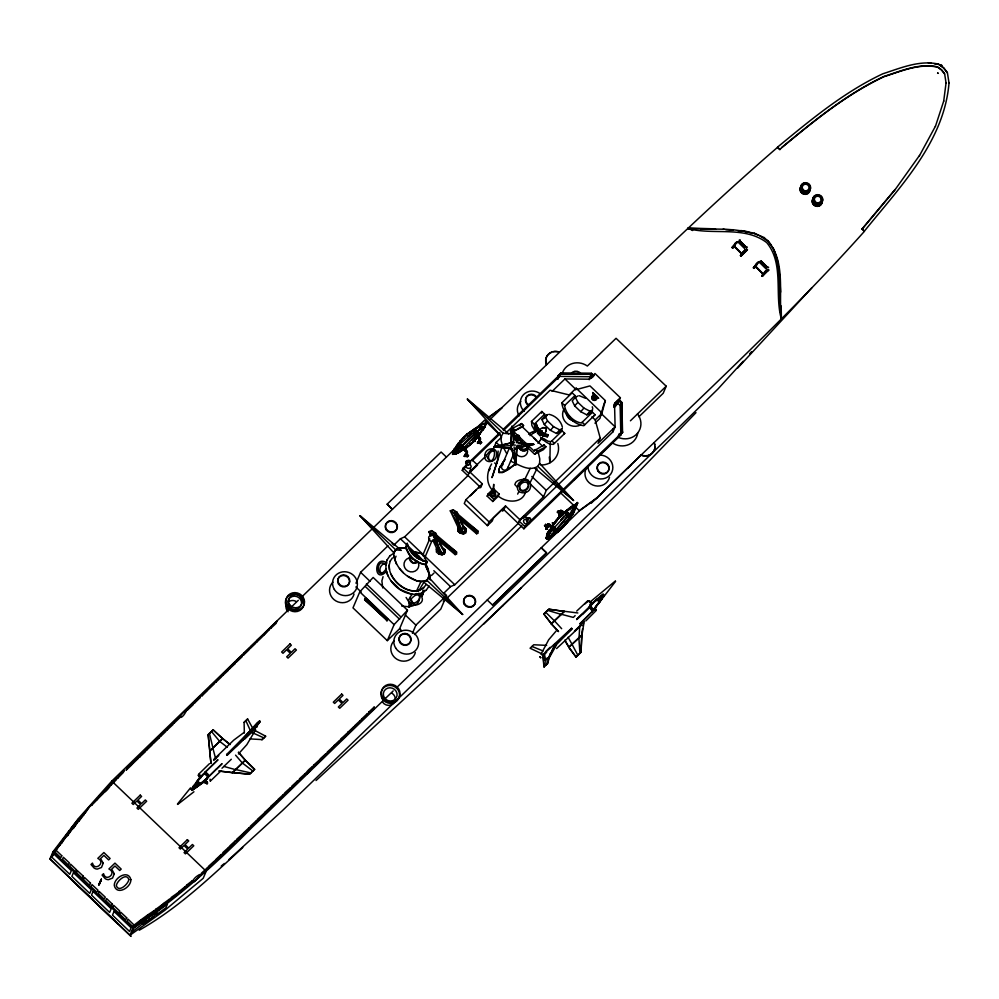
<?xml version="1.0" encoding="UTF-8"?>
<svg xmlns="http://www.w3.org/2000/svg" width="999" height="999" viewBox="0 0 999 999"><rect width="100%" height="100%" fill="white"/><g stroke="black" fill="none" stroke-linecap="round" stroke-linejoin="round"><path stroke-width="1.5" d="M197.377 780.793L197.49 782.529L191.259 789.435L192.233 790.359C196.466 786.538 208.803 780.631 208.529 774.887A2.997 0.924 46 0 0 206.281 772.739C200.037 774.537 195.454 784.065 191.259 789.435M197.877 780.419L198.339 781.967L201.136 783.528L208.616 776.435L207.892 775.274A2.76 0.849 46 0 0 205.869 773.338L204.87 772.851L199.688 778.233M551.323 528.246L556.206 532.192L551.323 528.246L550.961 529.195L550.986 527.26L551.773 527.622L550.973 527.397L552.909 524.375L559.053 517.032L559.502 517.519L565.909 512.1L570.641 515.821L566.321 522.627L570.641 515.821M230.282 744.517L222.565 738.511L229.183 743.98M550.212 442.794L549.9 462.824L549.313 456.993M401.685 606.056L409.078 606.818L409.14 603.771M560.476 512.587L560.439 513.786M590.147 601.735L588.086 600.923L588.086 601.648M493.643 484.465L493.069 493.756L493.806 484.478M417.082 558.129L417.195 554.545L413.474 554.47M542.157 433.554L542.245 430.744L539.323 430.681M184.39 888.735L185.115 886.687L179.133 891.52M198.976 876.398C190.26 888.236 190.871 878.695 199.812 874.525L198.913 876.348M497.04 455.756L497.09 454.433M581.855 634.802L581.043 652.185L576.036 657.042L580.943 652.185L581.855 634.802L568.955 647.265L565.159 641.158M515.084 438.161L511.888 426.336L510.776 446.391L514.198 442.232L511.126 446.328M512.162 443.007A3.184 2.997 23 0 0 510.776 446.391L511.888 426.336L513.611 442.52M466.034 450.724L461.588 444.78M475.412 441.371L474.862 440.734M512.612 433.067L508.728 433.803L503.109 433.216L501.336 436.301L501.111 440.534L502.447 445.616M510.576 461.151C518.943 464.61 528.733 471.978 537.799 466.346L539.572 463.261L539.797 459.028L537.999 451.286M516.858 446.491L515.846 464.86L517.07 445.442L533.766 444.293L516.77 448.076L533.766 444.293L516.296 442.594M546.653 528.396L546.128 528.971L547.002 529.033M498.114 451.048L497.514 460.889L492.007 477.647L501.973 447.077M518.793 436.201L519.68 438.861L519.093 439.972L517.544 440.946L515.434 440.372L514.572 437.462L515.684 435.989L518.356 435.939M514.735 439.548L514.572 437.462M514.547 437.712L515.684 435.989M518.543 440.584L516.933 440.921M519.667 439.098L519.505 437.025M568.955 647.265L576.036 657.042L568.668 647.265L579.033 638.011L579.757 625.986L583.741 621.278M178.134 893.818L179.033 891.445M185.539 887.649L186.476 885.401M572.115 515.059L574.487 510.739L572.177 514.66M467.157 453.146L466.096 449.637L461.575 444.792L459.827 448.326M480.282 440.047L479.233 436.526L474.712 431.68M146.491 917.194L147.328 915.209L141.084 919.754L140.26 921.815L146.441 917.045M162.587 905.606L168.806 901.023L169.655 899L163.274 903.645M84.028 814.585L84.84 812.724L79.945 818.631L79.121 820.991M425.324 564.023A41.159 38.849 23 0 1 426.136 565.347L425.287 558.266M466.82 447.639L463.773 449.662L461.813 449.725L457.842 445.529L458.104 443.531L458.728 444.193M547.527 532.942L546.803 534.715L548.101 533.516L546.815 534.577L546.241 538.024L549.925 537.087L551.785 536.101L551.535 535.402L551.773 536.238L554.92 533.853M551.773 536.238L550.936 535.839L549.925 537.087L548.376 535.052L546.803 534.715M547.502 533.066L549.537 529.77L549.85 530.844L551.136 527.035M550.124 536.525L548.376 535.052M550.961 529.195L555.469 532.617L557.479 532.33L567.082 522.777L572.464 514.46M553.071 524.15L556.181 520.479M553.371 524.925L556.293 521.316L551.773 527.622M560.402 529.645L557.492 532.192L555.469 532.617L556.206 532.192C549.1 538.449 571.478 518.019 570.891 515.009M562.924 513.811L559.04 517.17L556.505 521.066L559.053 517.032M559.502 517.519L563.161 514.373M560.239 529.87L559.428 529.632L560.227 529.994L559.915 529.158L566.82 522.852L569.63 518.506L566.808 522.989L563.024 526.161M560.514 529.795L563.923 526.423M567.395 510.901L571.878 507.217L574.612 509.153L571.89 507.092L565.909 512.1M570.978 515.222L566.483 511.663L570.978 515.222L573.763 510.551L574.325 510.976L573.975 510.202M571.603 514.085L574.612 509.153M161.226 906.842L154.695 911.637L155.644 909.252M155.757 909.352L161.988 904.794L161.239 906.68M170.305 899.649L171.216 897.477L177.635 892.981L176.786 894.992L170.567 899.587M544.954 417.295L544.642 414.16L541.808 411.451L531.48 421.441L531.893 425.549L535.277 431.493M544.642 414.16L534.315 424.138L534.627 427.272L537.2 431.805M541.62 413.199L541.808 411.451M561.825 402.822C562.912 413.324 573.276 424.375 583.791 425.724L595.092 414.747L592.482 412.25L581.418 423.002C573.389 421.965 565.484 413.536 564.647 405.519L574.987 395.542L572.152 392.832L561.825 402.822L564.647 405.519M574.837 396.865L574.987 395.542M394.168 552.247L393.718 555.769L396.478 564.135M426.373 581.443C430.169 576.698 429.433 570.317 426.361 565.359M576.061 507.854L577.21 502.497L576.323 505.931M621.44 402.634L622.277 432.904L621.878 412.175M622.277 432.904L622.602 431.905M56.631 848.713L55.807 850.698L61.426 842.706L56.643 848.775M62.275 841.22L67.233 835.201L61.613 843.206L62.438 841.208M68.357 833.728L67.507 835.776L73.127 827.771L68.194 833.84M73.102 828.646L78.896 820.366L73.277 828.358M84.84 813.423L85.939 811.126M85.764 811.225L90.709 805.182L85.09 813.186M575.899 508.154L576.498 504.108L572.939 505.419L570.217 507.579L570.279 508.528M153.721 912.287L154.47 910.426L148.039 914.709L147.128 916.982M943.693 101.236L946.09 82.63M949.05 82.605C944.317 141.908 899.774 187.125 864.397 231.144L864.347 231.406C780.381 325.437 686.425 409.777 596.803 498.239L579.445 510.839L564.447 525.349M567.02 511.201L566.845 510.127L556.056 520.442M570.217 507.579L562.912 513.948M147.115 917.02L153.659 912.312M410.639 598.326C410.164 610.626 427.522 595.342 415.334 594.18M479.607 439.872L479.957 438.823L478.071 438.136L479.607 439.872L479.832 438.598L476.885 434.453M519.205 485.601L520.029 489.547M594.305 396.378L594.792 396.765M473.588 435.027L474.45 431.943L479.72 438.861L478.783 441.783L480.307 440.696L480.432 439.011L474.712 431.693L480.119 438.461L477.534 443.032M581.83 633.316L582.554 628.796M583.029 625.786L583.503 622.777M560.027 513.823L561.026 511.051L562.312 512.862M584.19 621.44L581.967 634.964L579.033 638.011M541.558 432.105L541.308 431.318M546.64 537.949L546.977 534.353M560.002 514.36L561.238 510.739L567.919 514.797L560.864 510.314L559.253 512.799M589.447 607.367L589.535 606.68L576.723 619.505L589.447 607.367L582.554 614.373M592.644 611.65L592.732 610.963L579.932 623.788L592.732 610.963M101.311 879.195L99.063 884.527M547.302 526.598L548.463 523.963L550.224 524.6M559.964 513.074L561.138 510.439L562.887 511.076M232.255 772.826L245.205 760.114L254.583 769.292L249.55 774.237L218.968 771.116M245.205 760.114L254.558 769.392M499.088 468.956L499.038 472.539L502.36 472.627L508.354 469.58L516.196 463.524L505.244 471.091L502.522 472.24L499.2 472.152M546.066 430.981L545.991 427.722L542.669 427.634L532.929 433.304M547.34 527.884L546.178 529.245L546.815 525.174L547.814 524.238L555.257 528.321L548.463 524.55M559.465 514.935L560.864 511.151L562.562 511.65M547.027 529.195L548.364 524.575L549.675 526.373L548.364 524.575M488.274 417.52L501.91 407.617C593.543 320.642 681.805 229.92 777.534 147.352L777.597 147.09C810.601 119.892 843.868 92.158 882.829 73.789C900.698 68.044 919.604 59.79 938.698 64.148L943.655 67.745L947.389 72.565L949 82.867M777.534 147.352L779.857 149.6L777.597 147.09M864.347 231.406L862.1 228.921L895.054 189.548M546.615 529.383L547.327 525.599L548.189 524.662L549.9 525.174M546.528 527.372C541.446 523.938 548.326 526.76 546.178 529.245M548.026 526.66L545.654 524.338L547.889 526.348M560.451 512.699L558.316 510.814L560.352 512.612M560.489 511.75L562.125 512.824M555.194 528.459L547.939 523.951L546.116 528.459L548.201 523.838L555.257 528.321M559.502 516.321L559.04 514.797L560.589 511.013L564.91 513.161M97.028 799.762L97.852 797.851L92.482 803.296L91.496 805.594M98.114 798.576L103.659 793.081L104.346 791.096L98.826 796.653M105.32 789.909C101.211 796.49 110.802 786.937 110.714 784.477L105.32 789.959M422.402 593.244L422.964 592.919L421.978 596.203L420.754 596.228M421.054 594.805L421.99 594.792L422.702 592.969L421.978 596.203L424.188 590.459M491.083 493.868C489.735 499.712 499.3 495.766 494.18 492.582M723.975 229.233L687.836 228.521C713.074 235.452 744.255 225.449 766.733 242.607C784.34 263.961 774.275 294.73 781.393 319.068L781.193 305.931M436.276 549.825L436.688 547.877L436.338 552.01L438.761 554.083L442.12 554.832L444.443 553.821L444.867 551.873L444.792 549.7L442.37 547.614M438.761 554.083L439.185 552.135L436.763 550.062L438.261 547.939M442.482 548.563L444.792 549.7L442.12 554.832L439.81 553.696M444.792 549.7L444.443 553.821M457.704 528.946L458.116 527.01L457.767 531.131L460.189 533.204L463.548 533.966L465.871 532.942L466.296 531.006L466.221 528.821L463.798 526.748M460.189 533.204L460.614 531.268L458.191 529.195L459.69 527.06M462.749 527.122L466.221 528.821L463.548 533.966L457.767 531.131M546.565 527.385L547.927 524.537L552.247 526.685M492.644 493.219L493.568 493.306M484.74 427.335C487 416.858 485.264 429.245 482.717 430.02M98.014 798.813L98.951 796.528M110.839 785.264L111.801 782.979L117.32 777.597L116.471 779.62L111.089 785.089M118.681 775.998L124.201 770.441L123.352 772.464L117.969 777.934M118.819 775.948L117.807 778.209M159.016 738.036L159.778 736.188L154.046 741.445L153.047 743.581M167.27 729.882L172.977 724.537L173.664 722.539L167.932 727.921L167.033 730.007M186.039 711.45L186.913 709.527C175.062 718.893 181.905 720.429 185.989 711.35M199.95 697.627L200.811 695.866L195.117 701.273M235.165 663.586L229.433 668.955L230.245 666.857L235.826 661.613L235.015 663.536M236.288 662.225L241.983 656.892L242.682 654.882L237.125 660.164L236.014 662.437M271.154 626.685L276.86 621.291L276.186 623.289L270.467 628.633L271.116 626.598M566.433 517.807L567.719 515.122L560.489 510.714L559.49 511.65L558.791 515.447M453.621 450.661L452.934 454.37M82.393 878.383L76.573 872.751L77.51 870.778L83.466 876.335M91.084 886.613L92.033 884.639L98.014 890.246L96.915 892.244L91.009 886.7M228.034 849.275L228.709 847.302L222.952 852.497L222.265 854.595L227.797 849.125M241.621 835.963L242.457 834.103L236.688 839.285L236.014 841.383L241.708 836.126M255.482 822.627L249.787 828.084L250.474 826.136L256.231 820.791L255.557 822.789M262.475 816.083L256.706 821.403L257.342 819.392L263.149 814.11L262.375 816.146M264.66 812.512L263.798 814.547L269.518 809.103M270.267 808.241L276.311 802.734L276.998 800.736L271.303 805.918M289.81 789.685L290.472 787.712L284.74 792.894L284.028 795.004L289.673 789.56M296.953 782.779L291.184 788.099L291.87 786.151L297.627 780.806L296.765 782.567M298.988 780.656L304.732 775.374L305.432 773.363L299.638 778.646L298.701 780.669M311.601 768.668L312.275 766.72C303.109 773.488 304.295 778.82 311.401 768.506M332.292 748.825L326.523 754.145L327.322 752.047L332.954 746.852L332.143 748.863M354.732 725.674L353.883 727.709L359.652 722.414L360.327 720.416L354.645 725.786M373.688 708.84L367.907 714.16L368.768 712.125M423.676 590.421L421.703 596.203L422.54 594.018L421.84 594.705M220.454 856.255L221.303 854.37L215.659 859.652L214.847 861.65L220.617 856.255M385.751 565.097L387.075 559.877M390.209 561.076L389.16 565.209L389.473 569.705M528.421 481.93L528.471 480.294L525.099 478.871M422.565 594.018L421.978 596.203L423.514 590.796L421.703 596.203L422.739 592.007M550.174 653.646L547.714 663.498L543.943 666.783L547.464 663.386L549.213 656.343M552.435 522.976L552.884 523.488L552.26 522.927M561.413 513.311L561.925 513.836L561.301 513.274M484.902 427.01L486.963 421.99L485.002 424.55M422.864 592.682L421.703 596.203L423.663 591.096L421.703 596.203L422.277 594.068M575.899 506.356L577.534 502.747M603.471 405.606L599.949 418.381L594.967 423.189M576.91 389.423L589.984 385.914L605.382 400.624L601.46 414.81L602.16 413.161L576.161 388.161L569.143 394.942L550.099 390.234L506.043 432.817M599.7 602.26L603.171 597.052L603.833 595.204L603.071 594.193L591.883 603.621L590.596 601.997M383.067 576.685L381.88 580.856L382.729 587.949M491.633 463.961C486.85 471.765 485.701 481.893 491.658 489.423M517.544 440.946L516.033 440.397L515.109 437.087M515.946 439.597L518.281 437.887L515.534 437.749M517.095 440.684L519.567 438.311M525.674 491.483C522.814 504.258 505.257 502.972 497.564 495.442M422.639 593.319L421.703 596.203L423.963 590.359M422.552 593.568L421.703 596.203L422.702 592.969M421.703 596.203L422.839 592.607M422.827 593.518L421.978 596.203L423.813 590.721M600.024 601.136L600.012 598.438L603.071 594.193M935.389 126.473L943.743 100.974M423.251 592.195L423.514 590.796L423.126 592.544M573.001 511.663L575.362 506.668M575.998 505.681L577.21 502.497M547.952 527.072L548.001 526.386M553.708 532.042L554.932 528.583M421.99 594.792L422.977 592.907M423.101 591.433L423.539 590.784M562.187 512.824L561.026 511.051M466.595 451.973L461.288 445.079L467.02 452.26L466.845 453.933L464.46 456.431L466.483 453.134M464.46 456.256L465.297 456.456L467.307 453.484L467.42 451.86L464.06 447.327M465.546 454.433L466.62 454.458M479.383 442.033L477.597 443.331L479.62 440.035M478.421 443.344L479.07 442.295M479.545 441.795L480.544 438.748L477.185 434.215M465.172 453.971L465.109 454.557M421.341 594.817L422.502 592.007M394.842 559.065L396.041 556.218M546.965 534.415L547.689 532.654M289.785 608.528L111.788 781.093L78.734 818.156L52.959 851.822L49.95 858.903L93.207 900.111M60.077 845.266L61.663 841.533L69.343 830.768M68.257 864.884L62.525 859.29L63.374 857.279L69.356 862.849L68.219 865.184M75.649 872.002L76.573 869.804M126.836 768.343L126.099 770.266L131.643 764.947L132.492 762.936L126.748 768.268M83.342 876.335L82.405 878.733M132.592 763.785L133.529 761.588M139.635 757.142L140.572 754.944M147.303 748.338L146.453 750.336L151.985 745.017L152.847 743.006L147.215 748.413M90.547 883.091L89.585 885.276M99.038 885.014L101.286 879.257L98.726 884.702M173.664 723.326L174.688 721.191M188.037 708.241L187.325 710.177L193.019 704.844L193.719 702.834L188.187 708.129M194.305 703.446L195.055 701.198M112.425 904.132L111.488 906.168L105.757 900.574L106.606 898.563L112.412 904.182M202.148 695.691L207.692 690.371L208.554 688.361L202.959 693.756L202.073 695.891M112.575 907.454L113.724 905.356L119.693 910.938L118.769 913.248M209.728 686.975L208.928 688.998L214.46 683.678L215.322 681.655L209.715 686.887M216.621 680.319L222.178 675.037L221.316 677.06L215.772 682.379L216.508 680.257M223.339 673.713L222.502 675.761L228.222 670.416L228.896 668.431L223.152 673.751M126.648 917.844L125.687 919.892L119.868 914.26L120.817 912.287L126.761 917.844M132.992 927.06L133.804 924.724M383.566 700.224L251.561 827.846C215.172 864.909 175.999 899.162 132.942 928.208L129.932 935.289L131.069 936.375L96.166 902.921M198.426 775.374L198.626 774.412L200.712 775.748M257.355 640.184L256.568 642.295L262.113 636.962L262.962 634.952L257.255 640.197M198.701 776.073L200.437 778.134C198.289 779.545 202.61 774.487 200.487 776.735M198.202 785.576L207.904 777.559L207.118 776.273A3.297 1.011 46 0 0 204.87 774.125L203.759 773.588L199.9 778.596L200.474 778.059M144.131 920.291L142.545 924.025L153.746 916.595L155.32 912.874L144.131 920.291L155.32 912.874M205.981 780.706C205.207 778.583 203.109 784.053 204.783 782.167L206.194 783.453M204.233 782.642L207.58 778.383M207.455 782.879L207.255 783.84L206.144 783.316M210.165 780.743L210.09 779.183M163.386 903.496L162.238 905.643M226.636 754.757L259.603 721.003L260.152 721.528L255.082 728.533L227.185 755.294L226.636 754.757L247.327 734.827M227.185 755.294L226.785 754.407M256.181 726.323L256.993 727.11L256.231 726.46M207.58 868.78L208.416 866.433L214.136 861.263L213.287 863.286L207.68 868.543M229.096 847.951L234.69 842.669L235.539 840.659L229.882 845.841L228.808 847.964M243.631 832.779L242.695 835.064M387.15 504.183L392.407 509.315L387.15 504.183L441.108 452.01L446.403 457.055M355.969 583.216L360.602 572.302L388.012 545.791M359.777 591.87L352.984 607.879L387.3 640.646L399.612 628.733L407.467 610.227L373.164 577.459L359.777 591.87L394.093 624.637L387.3 640.646M269.38 809.277L270.242 807.254L264.46 812.587M282.829 796.228L283.604 794.355L277.947 799.537L277.16 801.648L282.829 796.39M364.61 599.712L365.534 598.064L387.737 619.268L387.2 620.541L364.61 599.712L365.534 598.064M365.085 599.924L365.859 598.613L387.275 619.055L386.875 619.992L365.085 599.924L365.859 598.613M367.807 600.824L368.581 601.485M369.755 602.684L370.779 603.583M371.79 605.207L372.49 605.531M372.989 605.781L373.763 606.443M375.911 609.128L376.698 609.889M376.049 609.265L376.548 609.74M378.022 611.138L378.708 611.45M410.002 554.907A24.8 23.402 23 0 1 405.856 546.528L407.205 543.344A22.128 20.879 23 0 0 427.397 561.525L426.049 564.71A24.8 23.402 23 0 1 415.084 559.939M313.561 765.371L312.737 767.457L318.319 762.175L319.18 760.164L313.449 765.346M379.22 611.725L379.982 612.375M383.366 615.684L384.128 616.346M384.278 616.558L385.289 617.444M422.527 560.214A41.159 38.849 23 0 0 419.305 556.705L412.612 551.56L420.479 553.109A10.802 10.19 23 0 1 424.413 556.705L425.237 558.379M386.488 620.367L387.275 619.055M415.259 553.196L423.339 561.063L415.259 553.196L419.355 556.58M386.813 620.916L387.737 619.268M341.333 738.511L346.965 733.316L346.116 735.339L340.522 740.609L341.258 738.498M422.602 555.631L429.732 538.836M347.078 734.215L348.002 731.98M424.475 558.429L431.605 541.633M470.716 469.031L467.882 475.711L462.25 470.342L463.211 468.069L467.557 463.873M394.093 624.637L407.467 610.227M426.136 565.347L426.186 565.234A13.424 12.662 23 0 0 425.899 559.964M360.589 721.34L361.601 719.068M484.777 457.167L469.68 471.765L482.317 483.841L465.859 499.75L464.273 503.508L487.45 525.636L492.157 521.091L493.506 517.919L503.858 507.904L502.509 511.076L503.908 509.727L505.506 505.969L519.842 519.667L518.244 523.414L454.795 584.752L450.549 586.65L444.031 592.956L446.603 595.429L415.909 625.112L412.425 633.304M493.406 448.826L496.128 442.407L501.635 437.075M479.782 487.887L480.681 485.764L478.608 487.774M480.731 487.587L482.317 483.841M487.175 496.128L488.136 493.868L493.506 488.673L499.138 494.055L498.176 496.316L492.807 501.51L487.175 496.128L492.544 490.946L493.506 488.673M444.867 599.525L440.809 609.078L414.498 634.515M501.885 465.646L508.791 449.363M513.024 442.445L493.968 446.89L513.024 442.445A3.184 2.997 23 0 0 510.889 446.116M514.073 446.928L515.846 464.86L511.538 448.201L494.08 446.615L512.4 445.542M519.492 437.262L517.095 436.675L518.194 436.838L518.943 438.673M492.807 501.51L493.768 499.25L499.138 494.055M507.417 468.768L513.174 455.194M559.24 352.322L559.34 352.085A10.24 9.665 23 0 0 546.503 364.498L546.403 364.735A10.24 9.665 23 0 1 551.598 352.285M487.45 525.636L489.048 521.89L505.506 505.969M535.564 426.011L536.351 424.125A13.049 12.325 23 0 0 548.276 434.852L547.477 436.738A14.623 13.811 23 0 1 535.564 426.011A13.049 12.325 23 0 0 547.477 436.738M560.364 373.813C553.471 381.044 565.621 367.807 558.478 375.524M560.739 373.264L591.346 373.576L593.906 375.636L591.545 373.376L560.689 373.401M503.434 430.519L559.415 376.398L560.739 373.064M534.577 438.798L533.916 438.199M546.428 429.021L545.991 427.722M575.461 389.81L576.161 388.161M487.262 600.012L492.557 605.069L546.553 552.822L541.258 547.764L546.515 552.897L492.594 604.982M523.613 518.219L524.575 515.959L527.959 519.18M503.908 509.727L523.876 528.796L524.837 526.535L619.592 434.915M559.415 376.398L590.009 376.71L591.333 373.376M589.16 379.695L592.894 375.299M529.245 523.601L530.207 521.341M592.307 377.135L593.281 374.85L589.41 378.596L593.556 375.112L592.582 377.397M519.842 519.667L543.568 496.728L546.291 490.309L600.249 438.136L595.192 419.905L591.932 416.783M593.468 397.327L594.455 395.829L595.779 396.94L594.867 398.251L593.468 397.327L594.455 395.829M594.867 398.251L595.854 396.753M603.871 404.183L605.382 400.624M613.948 405.594L614.922 403.309L613.773 407.03M600.249 438.136L598.039 443.344L615.109 426.848L614.522 403.471L620.391 397.789L594.979 373.514L589.11 379.195L564.947 378.946L552.147 391.321M618.481 400.037C618.793 401.723 613.523 406.818 615.297 403.109C622.34 394.905 616.783 406.206 614.31 407.192M615.022 404.657L618.743 400.287M617.345 404.258L619.28 399.687L615.234 403.596M523.876 528.796L620.854 435.04L620.117 405.457L621.453 402.322L622.065 432.405L619.692 434.702L622.34 432.754M622.539 432.043L621.865 402.335L619.268 400.037L618.905 400.599L621.59 402.984L619.105 400.412M620.391 397.789L619.118 400.099L621.678 402.585L618.968 399.388M524.737 517.145L612.999 431.805L615.109 426.848L600.611 413.012M619.954 434.228L618.631 437.187L618.056 436.638L619.38 433.504L620.279 434.54L622.552 432.255L619.967 434.053M620.854 435.04L622.19 431.905M596.603 498.051L579.245 510.651L560.451 492.694M562.2 373.476A16.558 15.622 23 0 1 587.35 366.046L616.058 338.299L666.208 386.201L663.211 393.269L638.923 416.758M654.72 444.792A10.152 9.578 23 0 0 654.133 442.957L654.233 442.707A10.152 9.578 23 0 1 643.094 455.544L641.096 455.182L642.994 455.794A10.152 9.578 23 0 0 654.944 446.678M99.388 884.152L101.011 880.419M594.88 396.428L594.517 396.066M565.184 512.662L567.857 514.935M594.979 397.14L594.805 396.391M500.274 466.346L498.926 469.343L499.038 472.539M544.88 433.603L546.091 430.919M480.844 429.72L482.042 427.11L479.333 428.134M540.297 431.743L541.57 431.78M540.983 654.283L548.651 639.822L556.331 630.781M413.399 605.656L409.078 606.818L411.051 602.634M416.308 591.495L420.916 581.73L424.45 581.331L427.147 579.682L428.721 577.135M592.444 610.951L592.32 610.139A2.76 0.849 46 0 0 590.746 608.041L589.547 607.055L595.854 600.411L598.975 600.811L599.063 603.059M456.693 445.854L453.396 450.836L452.472 454.408L456.143 453.733L453.983 450.636L453.321 450.911L456.468 446.029M517.644 494.093L518.931 491.446M517.307 487.162L514.81 484.565C515.459 480.219 521.178 479.37 524.825 479.333L530.207 468.306M529.832 483.216L536.975 468.581M555.069 643.618L548.638 658.179L551.373 652.584M475.387 428.783L482.18 424.063L487.237 422.29M386.051 569.055C375.699 583.753 375.661 554.707 386.213 565.197M594.505 608.703L603.833 595.204M497.127 462.262L496.003 463.748L494.58 462.974M574.313 511.101L576.061 507.792M255.644 729.782L246.815 744.68L238.436 753.983M919.442 155.744L935.439 126.211M465.921 450.674L465.484 450.087L466.72 452.197M544.33 659.59L548.776 657.317L556.406 643.631L571.565 628.284L571.99 628.858L556.843 644.205L549.2 657.891L544.755 660.164L542.382 655.219L571.565 628.284M197.377 781.643L198.576 783.241L197.402 785.326L192.233 790.359M602.297 598.576L600.998 600.411M601.935 598.276L603.271 595.991L602.509 594.992L589.922 605.481M599.862 602.047L591.92 611.65L591.833 610.776A2.997 0.924 46 0 0 590.084 608.428C586.7 605.282 596.053 601.098 597.939 598.676M457.842 445.529L458.329 444.742L462.749 449.3L460.564 450.512L461.138 451.111L463.773 449.662C462.4 447.29 470.517 445.891 463.474 448.901M574.537 507.854L568.581 515.334M574.75 508.279L569.58 514.635M409.078 606.818L411.376 602.996M418.306 591.52L424.45 581.331M572.265 515.172L574.388 511.65M475.936 430.307L461.038 443.244L452.772 454.158L456.368 453.571M500.112 466.733L504.857 459.602M544.917 433.529L540.297 440.334M394.118 552.36L395.741 549.7L398.389 548.164L401.935 547.764A20.742 19.58 23 0 1 406.118 548.513M595.217 396.266C594.542 394.855 594.118 398.339 595.029 396.054M595.217 396.241L594.605 396.753M594.442 396.328L594.28 397.028M547.677 532.704L549.687 529.545M569.455 518.868L572.464 514.398M602.285 598.314L602.834 597.577M456.393 446.103L458.104 443.531M456.655 445.891L458.329 443.356M548.101 533.516L549.875 530.719M516.52 437.537L517.145 436.551M589.66 602.459C595.991 601.873 587.737 605.706 591.433 607.067A3.297 1.011 46 0 1 593.181 609.415L593.331 610.302L597.402 604.757M550.973 529.07L550.162 530.394L549.537 529.77M196.653 782.479L200.662 776.81M479.87 426.273L479.033 425.974L479.52 426.498L474.962 429.57L478.996 433.691L478.521 434.353L474.425 429.857L467.17 434.103L479.22 425.849M482.38 430.169L484.94 426.973M739.685 241.296L740.334 239.985L739.31 239.997M467.008 464.91C463.561 469.642 473.888 469.418 470.417 464.822M527.784 522.627C525.287 526.935 520.791 519.43 525.761 519.218M387 560.052L390.022 555.644M390.134 561.251L392.407 557.917M426.011 584.752C414.198 601.211 387.862 581.905 389.235 565.034M426.111 590.347L429.145 585.938M193.294 786.138L192.882 786.825L194.643 784.789M186.401 885.314L192.482 880.569L191.621 882.579L185.639 887.437M551.136 527.097L559.34 516.833L566.97 510.214M919.492 155.469L895.004 189.81L862.05 229.183M134.266 924.962L140.397 920.266L139.535 922.277L133.516 927.097L134.166 925.111M488.636 471.016L490.259 468.768M615.609 581.331L603.384 597.215M519.692 484.403L520.491 483.316M177.435 804.083L190.522 787.874M502.06 463.573L504.695 459.99M734.789 246.029L732.654 248.114L732.042 247.527L735.177 243.431L737.936 241.646L735.801 243.744M732.654 248.114L734.914 245.092M734.939 245.18L733.229 247.49L732.604 246.89M740.421 255.519L744.804 250.125L746.802 249.238L747.427 249.825L741.033 256.119L740.421 255.519L746.802 249.238M740.983 254.895L743.556 251.436L744.18 252.023L741.595 255.482L740.983 254.895L746.315 249.638L746.927 250.237L741.595 255.482M741.033 256.119L744.043 252.073L743.418 251.486M753.371 267.757L757.754 262.362L759.764 261.463L753.371 267.757L753.995 268.344L756.131 266.246M753.995 268.344L757.005 264.31L756.38 263.711M757.13 264.248L754.557 267.72L753.933 267.12L757.554 262.637L759.265 261.875L759.889 262.462M767.644 269.867L768.268 270.467L766.558 271.228L765.933 270.629L768.144 269.468L768.755 270.055L762.374 276.336L761.75 275.749L764.897 271.653M762.374 276.336L765.509 272.252L764.759 271.716L766.133 270.354L766.757 270.954L768.755 270.055M255.557 726.435L259.603 721.003M458.666 444.268L460.402 440.796M592.207 602.884L589.747 605.419M594.917 610.102L596.228 610.327L595.117 607.941L595.666 607.38M595.229 608.091L595.554 607.355M465.297 456.456L467.307 452.122L461.451 444.917L466.995 451.573M549.962 525.536L550.549 525.973L549.9 525.449M480.007 433.653L482.979 429.807M197.752 785.089L194.705 788.573L200.474 784.29L198.601 783.591M457.904 445.442L454.92 449.375L454.158 449.163M470.242 443.793L470.367 444.518L474.05 441.283L470.017 443.981L473.976 441.358L480.257 433.304M466.233 454.37L465.447 456.043M601.273 599.425L594.892 607.654M255.12 726.598L256.755 724.462M253.296 730.232L259.765 721.79L259.203 721.266M478.583 442.932L478.883 441.895M464.947 451.248L466.833 451.935L463.748 447.552M465.309 455.032C470.304 459.178 462.774 454.57 466.82 453.009M466.121 453.558L468.456 455.719L466.283 453.646M478.409 441.745L480.382 443.806L481.643 442.532L478.871 440.434M481.643 442.532L479.42 440.534M464.46 456.431L466.508 453.796M477.772 443.319L479.857 439.085L476.76 434.615M70.742 828.845L78.347 819.08M464.435 455.619L465.334 454.82M464.285 456.019L466.358 453.459M477.41 442.919L478.958 440.996M213.162 729.857L222.727 738.661L213.162 729.857L208.142 734.715L210.989 763.498L209.653 750.986L222.565 738.511M209.653 751.26L222.727 738.661M386.601 571.216C373.326 585.402 373.576 553.359 386.938 563.049M568.056 512.862L554.645 527.272L546.416 537.662L547.202 537.649M79.221 820.728L84.078 814.56M474.275 441.108L480.469 433.129L477.297 437.075M478.434 432.942L464.523 446.928L456.58 453.246L452.772 454.158L454.095 450.624L456.031 448.863M618.843 400.749L621.178 402.972M204.483 772.839L217.782 759.914L204.52 772.876L205.232 772.002M56.094 848.451L51.761 855.481L53.596 853.258M57.93 846.228L60.689 842.906M54.446 853.471L49.95 858.903L129.932 935.289L164.823 910.301L203.184 878.321L206.194 871.24L111.788 781.093M552.897 524.512L559.04 517.17M559.328 517.669L556.018 520.704L556.281 521.453M458.029 443.606L463.936 437.162M537.887 443.219L540.334 440.272M570.991 512.537L573.938 509.053L571.303 510.377M743.194 361.288L718.056 388.898L682.717 423.576L282.48 810.576L228.734 859.739M201.286 776.585L192.095 788.548L193.069 789.472L206.219 779.282M560.839 519.78L564.06 516.083M553.958 531.98L565.971 518.169M569.255 514.398L562.774 522.015M551.411 535.739L548.676 538.873L550.174 536.538M557.105 528.521L551.873 534.29M555.906 530.344L551.136 535.689M556.73 529.408L568.756 515.584M565.109 523.014L568.331 519.318M563.636 526.623L567.095 522.714M536.451 449.612L533.941 450.924L513.536 431.431L522.315 426.86L523.563 425.437L521.628 423.576L512.849 428.146L510.314 431.044L515.834 436.313M513.536 431.431L523.563 425.437M519.93 425.512L521.628 423.576M533.941 450.924L543.968 444.917L545.916 446.778L543.381 449.687L534.615 454.245L525.774 445.804M534.615 454.245L537.15 451.348L545.916 446.778M543.968 444.917L542.719 446.353L522.315 426.86M749.637 353.883L751.56 351.685M541.883 419.493L545.067 415.884L547.677 414.56L544.505 418.181L541.883 419.493L544.33 424.525L550.399 430.319L556.53 433.479L559.153 432.167L562.325 428.546L559.702 429.87L556.53 433.479M544.33 424.525L547.502 420.916L545.067 415.884M578.021 395.941L575.399 397.252L572.227 400.874L574.675 405.906L580.731 411.7L586.875 414.86L589.497 413.536L592.669 409.927L590.047 411.238L586.875 414.86M550.399 430.319L553.571 426.698L559.702 429.87M574.675 405.906L577.847 402.285L575.399 397.252M580.731 411.7L583.916 408.079L590.047 411.238M242.582 739.335L257.717 722.24L258.266 722.764L243.144 739.859M519.68 438.861L519.13 439.485L523.563 443.706M260.152 721.528L236.001 746.553M811.862 287.762L737.699 368.032M460.626 441.645L460.327 440.871L463.836 437.05M453.921 450.711L456.306 453.246M454.92 449.375L454.233 449.075L454.483 449.962M479.52 426.498L480.894 425.574L483.216 428.184L473.976 441.358M457.942 453.071L456.068 453.821L470.766 444.38M461.813 449.725L463.836 449.587L463.536 448.826M466.121 447.302L470.442 444.43L466.745 447.727M478.996 433.691L474.962 429.57M61.738 855.681L55.882 850.112L55.032 852.135L60.764 857.716L61.788 855.843M90.447 883.079L84.59 877.534L83.541 879.595L89.598 885.451M112.637 907.279L118.606 912.961M595.966 610.751L585.801 620.941M543.793 614.035L548.938 609.215L564.41 611.45L551.498 623.925L543.793 614.035L545.491 612.275L548.801 609.178L564.41 611.45M544.467 525.686L545.654 524.338M558.316 510.814L557.142 512.162L559.44 514.023M549.4 526.648L547.877 525.112M695.991 412.662L617.694 493.568L540.434 569.355L427.609 677.372L316.034 780.531M464.185 437.987L467.445 434.652M464.26 437.912L461.101 441.158L460.327 440.871M563.786 434.353L564.747 433.366L562.137 430.869L551.073 441.62L548.039 441.258L543.681 438.561M562.137 430.869L560.114 431.768M564.747 433.366L553.446 444.343C548.376 444.955 544.33 440.621 540.709 437.674M592.482 412.25L590.459 413.149L588.711 412.649M594.118 415.734L595.092 414.747M91.621 805.331L97.003 799.862M484.877 424.1L486.963 421.99M552.122 534.128L547.852 537.962M76.411 869.717L70.579 864.16L69.73 866.17L75.462 871.765M254.583 769.292L249.563 774.15L232.305 772.589M552.872 535.239L546.416 537.662L550.899 536.962L554.695 533.404M140.572 754.919L146.116 749.612L145.429 751.61L139.723 756.955M198.913 773.963L209.478 763.636M478.034 438.224L479.832 439.685M467.257 456.918L468.519 455.644M779.857 149.6L781.942 147.29C813.898 120.891 846.303 94.243 884.028 76.411C901.173 70.991 919.23 62.875 937.561 66.871L941.582 69.793L944.617 73.701L946.041 82.905M213.774 760.401L218.806 755.469M551.373 623.763L558.541 631.605L551.123 623.788L564.273 611.288L577.834 612.961M575.137 615.634L573.339 617.419L561.276 614.26M732.042 247.527L735.227 244.38M216.646 768.768L208.604 776.772L221.878 763.823M761.75 275.749L768.144 269.468M200.075 697.714L194.418 703.209M213.212 729.794L208.192 734.652L209.815 751.123M245.367 760.264L238.461 752.322L245.367 760.264L242.445 763.111L232.467 772.739L219.168 770.966M482.692 426.211L456.181 450.999M483.129 426.361L462.637 445.542M431.468 575.511L434.003 573.051M290.846 607.492L298.314 600.287M301.511 597.19L458.603 445.317M473.926 430.494L484.552 420.217M490.322 419.205L502.11 407.804L488.474 417.707M469.73 461.763L499.912 432.592M503.271 429.333L558.166 376.261M462.25 470.342L465.509 467.182M472.052 460.851L500.062 433.766M479.67 486.588L468.081 475.512L404.645 536.85L400.412 538.773L393.881 545.079L392.17 543.431M591.333 373.888L560.464 373.913L591.333 373.888L593.169 375.562L592.332 376.611M470.317 495.779L476.535 489.772M244.355 733.041L244.093 722.377L247.615 718.968L253.059 728.87M213.761 759.49L233.766 740.122L244.006 732.492M252.872 730.694L244.48 739.023L252.71 731.081M216.521 769.055L221.903 763.848M222.003 768.243L231.318 759.252M221.291 770.566L210.302 781.156M265.647 736.188L261.988 739.647L265.647 736.188L254.595 730.331M595.192 419.905L602.16 413.161M614.76 404.395L617.944 401.323M617.032 403.958L617.794 403.234L620.117 405.457M524.575 515.959L519.205 521.153L524.837 526.535M443.381 601.635L521.778 525.836M630.419 420.804L666.208 386.201M620.279 434.54L622.552 432.255M559.515 493.518L561.663 491.446M573.451 480.057L584.328 469.53M599.525 454.845L612.1 442.682A16.558 15.622 23 0 0 637.787 432.842M384.677 699.15L393.206 690.908M396.403 687.811L562.262 527.46M591.246 503.234L641.196 454.932M627.722 468.119L631.056 464.885M541.982 653.883L530.069 648.226L533.728 644.767L546.628 645.366M585.052 603.858L588.086 600.923M576.698 619.467L582.105 614.298M545.554 651.698L550.037 647.364M559.627 640.184L571.99 628.858M574.45 631.118L579.757 625.986M581.518 625.087L556.605 648.563M502.597 605.894L521.503 587.649M263.374 635.601L268.868 630.057M133.541 761.488L139.261 756.231L138.411 758.253L132.867 763.573M173.963 723.301L179.495 717.981L180.357 715.971L174.688 721.378M153.384 743.531L158.916 738.211M270.304 808.191L271.204 806.043M243.531 832.904L249.238 827.547L248.564 829.532L242.794 834.827M483.703 624.075L502.784 605.719M200.462 875.224L201.561 873.051L207.255 867.894L206.393 869.904L200.799 875.174M576.698 611.088L587.487 601.023M368.643 712.237L374.35 706.867L373.451 708.678M334.141 745.529L339.872 740.172L339.173 742.195L333.429 747.464L334.29 745.429M360.764 721.066L366.346 715.796L367.207 713.773L361.601 719.043M347.277 734.09L352.859 728.82L353.721 726.797L348.127 732.067M482.042 427.11L455.044 452.297M463.711 437.325L467.37 433.753M463.636 437.412L467.47 433.853M468.032 436.426L471.64 433.067M471.803 440.397L475.399 437.038M474.313 441.071L466.945 447.365M456.468 451.298L459.902 448.101M242.757 847.489C210.29 877.422 177.897 908.353 139.211 930.244M542.232 434.128L540.222 435.951L537.375 433.079L540.397 430.332L543.231 433.204M410.976 556.643L408.941 558.503L413.748 563.386L416.82 560.589M544.73 654.045L546.653 652.297M590.234 601.91L615.322 581.006M412.312 594.28C397.677 610.839 433.141 606.818 418.931 593.306M548.064 534.815L550.037 533.091M204.783 782.167L204.096 782.492L204.932 781.817M193.956 791.77L177.722 804.407M570.067 507.742C589.422 496.803 567.332 508.229 566.795 510.576M98.864 884.764L101.423 879.37M453.321 450.911L454.557 449.875M566.87 511.076L570.129 508.416M558.965 514.935L558.853 515.721M781.892 147.565C813.848 121.154 846.253 94.505 883.978 76.686C901.123 71.266 919.18 63.149 937.512 67.133L941.533 70.055L944.567 73.976M178.272 893.568L184.253 888.71M221.204 866.071L224.4 863.473M547.639 538.511L548.613 538.036L547.065 539.26L545.978 538.149L546.753 539.01L548.289 537.787L548.676 538.873M529.957 435.639L536.663 430.681M559.428 529.632L556.78 531.655L557.479 532.33M551.523 535.539L554.283 533.366M745.579 247.34L747.302 247.065M453.209 453.833L458.529 451.498M467.245 434.028L467.37 434.727L467.245 434.028L475.724 428.121L471.266 431.268M217.158 760.351L217.782 759.914M195.829 783.84L197.79 782.492M153.746 916.595L142.545 924.025L147.602 920.791M475.249 428.633L478.758 426.348M389.96 555.819L394.418 552.772M423.813 587.899C412.088 596.303 396.428 585.476 391.121 574.25M421.728 593.219L426.186 590.172M491.595 493.094L492.37 492.594M554.907 533.99L557.654 532.03L551.935 535.939L546.253 537.887M457.867 453.159L461.213 451.036M458.166 452.909L461.426 450.861M478.958 426.061L481.955 424.225M422.964 591.795L423.526 591.458L421.978 596.203L423.114 591.87M515.671 436.226L517.295 435.651M514.66 438.261L515.297 437.899M514.747 439.31L516.083 439.61M767.594 267.083L768.631 267.295M521.515 482.417L522.677 481.78M547.315 538.261L548.289 537.787L548.364 538.623M559.465 513.911L560.239 513.861M547.814 525.274L549.475 526.573M546.578 526.323L547.539 526.635M546.478 526.573L547.427 526.898M746.315 249.638L744.592 250.412L745.217 250.999L746.927 250.237M747.427 249.825L745.416 250.724L744.804 250.125M460.614 531.268L463.973 532.017L466.296 531.006M439.185 552.135L442.545 552.884L444.867 551.873M457.067 512.25L453.059 509.715L450.274 510.826L454.283 513.361L457.067 512.25L459.016 516.433M435.639 533.129L431.63 530.594L428.846 531.693L432.854 534.24L435.639 533.129L437.587 537.3M478.758 441.034L479.695 441.433M458.204 452.872L452.647 454.083M451.935 510.951L453.396 510.389L478.022 531.231L478.059 533.204L476.61 533.766L455.494 515.896M430.507 531.818L431.968 531.256L456.593 552.097L456.63 554.083L455.182 554.632L434.066 536.763M540.809 431.243L540.297 432.08M414.435 555.619L415.771 555.819M572.927 505.469L576.498 504.17M460.589 517.395L458.366 518.106L459.353 525.973M437.325 539.323L439.548 538.611L436.938 538.973L437.924 546.853M416.483 594.442L421.803 593.044M481.88 424.313L485.864 423.351M542.632 427.709L545.953 427.797M493.668 450.899C488.586 450.886 485.976 460.389 491.883 461.063M424.5 581.218L416.783 580.869L407.629 576.186M373.726 607.042L374.737 608.016M385.127 617.931L386.151 618.905M367.045 600.674L366.658 599.662L366.883 600.511M382.605 615.521L382.217 614.51L382.442 615.372M497.015 446.715L493.968 446.89L511.413 448.464M466.221 528.821L458.191 529.195L463.973 532.017M439.435 549.937L436.763 550.062L442.545 552.884M595.791 599.937L599.412 600.312M410.614 550.474A20.742 19.58 23 0 1 412.562 551.685L420.442 553.221A10.802 10.19 23 0 1 424.363 556.818M560.464 373.713L591.271 374.026M412.075 559.203L414.56 559.265M713.498 228.808L687.936 228.022L692.644 230.519M700.873 228.796L715.621 229.246M416.558 594.268C402.435 595.029 389.41 583.753 386.201 570.304M249.975 738.91L262.113 739.597M723.239 229.058L733.254 229.832M725.798 229.733L732.479 230.17M515.384 445.129L512.924 444.905L512.162 442.045M520.541 443.294L527.822 443.993M530.731 444.28L533.641 444.555M732.579 229.67L748.513 231.818M737.974 230.732L740.734 231.019M579.27 395.691L585.664 398.351M548.926 414.31C555.232 415.547 561.013 420.779 562.387 427.16M386.151 563.773C381.056 562.537 377.21 571.353 382.267 573.651M928.371 62.9L931.305 63.337M934.24 63.761L938.648 64.423L943.605 68.019L947.339 72.827M477.884 443.369L479.982 440.834L480.144 439.148L474.425 431.968M740.833 230.519L754.607 233.304M745.079 231.706L747.964 232.168M589.772 602.609L592.432 603.059M594.842 609.952L596.078 610.164L596.078 609.427M420.916 581.73C407.904 579.757 396.166 568.618 393.768 555.656M556.006 520.829L556.668 520.966M235.414 769.492L250.786 772.914M523.464 479.021L524.825 479.333M749.225 232.48L752.996 233.404M200.849 784.115L198.576 783.241M518.194 436.176L516.695 435.626M223.888 766.42L235.627 769.692M460.089 450.824L461.138 451.111M547.827 610.414L561.45 614.485M410.964 593.955L399.962 589.373L391.034 580.844M561.126 511.026L565.059 513.049M559.64 512.524L560.077 513.486L559.328 513.411M546.528 528.271L547.027 528.696M198.764 774.575L199.738 774.937M206.481 783.453L207.118 783.678M754.357 233.217L764.36 237.7M754.257 233.716L758.303 235.202M574.113 420.966L570.879 419.23L569.043 416.121M542.02 438.923L543.768 439.585M531.967 646.465L543.056 650.948M250.824 731.992L263.873 737.886M759.665 235.702L768.106 241.283L771.29 245.017M465.234 451.136L466.608 452.122M527.497 482.904C523.926 480.282 518.568 484.465 519.605 488.573M520.267 489.647C524.138 492.544 530.119 487.187 527.722 483.004M594.368 396.016L595.779 396.94M593.543 397.14L594.942 398.077M478.196 437.974L479.745 439.011M268.906 630.019L269.78 628.259L263.099 635.776M552.534 526.386L548.576 524.263L547.489 526.96L547.377 526.173M325.062 755.406L325.974 753.608L320.192 758.815L319.53 760.901L325.1 755.381M560.539 511.588L562.337 512.849M547.415 534.477L548.364 535.189M242.233 762.899L252.797 770.966M590.571 602.072L589.248 600.973L587.936 600.761L587.936 601.548M470.641 525.574L478.022 531.231L476.573 531.793L454.433 514.81M449.213 546.441L456.593 552.097L455.144 552.659L434.24 536.625M564.847 513.136L567.582 515.234M552.172 526.648L554.92 528.758M592.669 392.582L598.513 398.164L592.669 392.582A7.892 7.817 -67.3 0 0 598.513 398.164M219.568 741.283L227.285 747.264M567.744 514.885L560.601 510.427L559.315 513.523M552.509 526.186L555.207 528.296M764.073 237.537C787.162 257.105 778.096 292.495 781.393 319.068M534.602 468.056L573.551 500.487L539.572 463.261M508.728 433.803L467.357 399.076L501.336 436.301M455.457 513.923L476.573 531.793L476.61 533.766M434.028 534.79L455.144 552.659L455.182 554.632M561.088 489.135L573.551 500.487L537.799 466.346M451.323 604.158L462.662 614.472L428.671 577.247M516.933 439.385L517.644 440.059M737.037 242.72L736.425 242.133L735.039 243.494L735.664 244.081M591.483 373.514L593.843 375.761M591.133 374.076L592.844 375.524M592.644 375.724L591.121 373.888M590.009 376.71L591.583 378.209M564.947 378.946L576.086 389.598M577.847 402.285L583.916 408.079M582.155 422.24L584.765 424.725M547.502 420.916L553.571 426.698M531.48 421.441L534.315 424.138M551.81 440.859L554.42 443.356M512.849 428.146L514.797 429.995M535.202 449.488L537.15 451.348M503.109 433.216L467.357 399.076L479.47 411.201M484.752 420.417L499.188 434.203M496.128 442.407L499.475 445.591M531.805 476.473L546.291 490.309M530.194 483.953L543.568 496.728M471.903 459.665L477.534 465.047L468.843 473.451L463.211 468.069M488.136 493.868L493.768 499.25M465.859 499.75L489.048 521.89M404.657 536.875L454.795 584.752M400.412 538.773L413.773 551.535M433.828 570.691L450.549 586.65M360.602 572.302L370.042 581.318M405.407 615.084L415.909 625.112M366.383 584.003L400.699 616.77M365.322 586.513L399.625 619.28M355.856 586.95L361.101 591.957M399.612 628.733L401.71 630.744M365.159 598.438L387.35 619.642M365.484 598.988L386.888 619.43M364.997 599.338L387.2 620.541M52.959 851.822L132.942 928.208M70.854 879.157L117.52 923.713M862.1 228.921L864.397 231.144M478.509 441.845L480.444 443.731M133.816 924.799L128.009 919.13L127.16 921.153L132.892 926.735M545.804 612.362L554.645 621.066M761.238 261.039L767.894 267.607M760.913 260.976L767.582 267.557M761.051 261.301L766.595 266.783M739.897 240.809L746.565 247.39M746.241 247.327L739.31 240.647M739.71 241.071L746.378 247.652M759.515 261.701L766.171 268.281M738.174 241.471L744.842 248.052M759.14 262.038L765.808 268.619M737.811 241.808L744.467 248.389M762.05 272.677L755.394 266.096L761.962 272.827M755.232 266.321L762.037 273.189M734.065 245.879L740.721 252.46M733.99 245.954L740.546 252.672M734.04 246.378L740.709 252.959M372.053 527.784L359.952 515.671L401.311 550.399L395.704 549.812L359.952 515.671L393.931 552.897L395.704 549.812L398.339 548.276L401.885 547.877A20.742 19.58 23 0 1 406.069 548.626M205.931 780.731L207.18 782.18M554.47 620.854L561.663 628.696M399.45 568.543L403.246 572.689M527.047 482.23C532.654 486.65 523.039 495.229 519.58 488.873M235.564 755.144L242.445 763.111M767.632 240.384L773.875 249.463L777.534 260.789M211.451 731.493L219.78 741.483M465.259 455.806L464.41 456.143M543.918 614.073L551.498 623.925M535.239 439.398L536.313 440.821M542.382 655.219L543.556 655.918L544.755 660.164M545.566 659.752L544.305 653.483M516.67 436.026L517.095 436.675M517.145 439.897L517.569 440.547M515.459 439.972L515.884 440.634M506.655 453.496L503.009 446.74M406.081 597.464L409.752 603.371M462.337 525.262L465.434 530.444M462.649 531.555L450.274 510.826L458.116 527.534M440.909 546.141L444.78 552.622L439.548 541.483M431.168 535.589L428.846 531.693L430.806 535.876M433.491 539.472L441.221 552.435M425.949 566.258L430.02 575.524L430.294 579.545M425.874 566.433L429.945 575.699L430.219 579.732M564.897 640.084L569.068 647.439M568.081 637.275L572.215 644.592M206.83 781.705L207.617 783.004M199.051 776.548L198.264 775.249M572.065 644.38L577.897 655.307M372.19 605.307L372.652 606.018M460.976 520.604L465.559 530.357M454.283 513.361L462.774 531.456M432.854 534.24L441.346 552.335M432.767 540.047L437.337 549.8M245.854 720.679L249.987 729.745M426.311 565.471L428.271 569.83M773.001 248.014C782.192 270.379 777.509 295.317 781.505 318.569M387.912 575.874L386.126 570.479L385.826 564.922M511.763 426.598L514.572 436.95M511.538 448.201L515.959 464.585M212.762 747.864L215.622 758.541M592.282 406.78L592.732 408.541M209.428 733.441L212.974 748.064M777.771 262.188L779.632 275.799M247.615 718.968L244.093 722.377M461.076 521.328L461.413 523.951M439.16 538.261L439.985 544.83M543.156 655.569L544.193 666.907M542.894 655.444L543.943 666.783M461.088 519.255L461.451 523.763M439.785 541.62L440.022 544.63M439.398 541.271L439.647 544.28M779.732 277.31L780.594 292.145M578.871 637.799L579.919 653.358M545.779 659.203L545.953 665.197M612.924 428.683L612.999 431.805M553.446 351.748A10.24 9.665 23 0 1 557.342 351.773M527.41 449.238A6.306 5.957 23 0 1 516.058 453.596M525.462 449.25A3.734 3.534 23 0 1 522.664 449.562M521.765 449.188A3.734 3.534 23 0 1 520.979 448.601M527.135 447.115A3.734 3.534 23 0 1 526.798 447.964M528.446 447.477A5.095 4.808 23 0 1 518.693 447.302M519.88 442.644A5.095 4.808 23 0 1 520.904 441.895M528.546 447.24A5.095 4.808 23 0 1 518.793 447.065M519.205 443.394A5.095 4.808 23 0 1 522.215 441.196M527.247 446.878A3.734 3.534 23 0 1 520.079 446.753M526.023 446.203A3.734 3.534 23 0 1 524.1 446.178M521.803 444.48A3.734 3.534 23 0 1 521.715 440.921M507.804 467.27A3.184 2.997 23 0 1 503.134 469.805A3.184 2.997 23 0 1 503.009 464.56M511.775 449.45A3.184 2.997 23 0 1 510.601 448.314M516.446 446.903A3.184 2.997 23 0 1 516.058 448.414M517.07 446.915A3.809 3.596 23 0 1 516.021 449.463M513.386 450.474A3.809 3.596 23 0 1 509.665 447.727M510.564 444.243A3.809 3.596 23 0 1 511.326 443.681M517.157 446.69A3.809 3.596 23 0 1 516.121 449.238M511.575 449.737A3.809 3.596 23 0 1 510.164 448.376M510.651 444.018A3.809 3.596 23 0 1 511.426 443.456M511.875 449.225A3.184 2.997 23 0 1 510.701 448.089M516.545 446.678A3.184 2.997 23 0 1 516.158 448.189M518.356 439.935A1.648 1.561 23 0 1 515.284 439.098M418.531 563.086A7.492 7.068 23 0 1 412.862 571.853A7.492 7.068 23 0 1 404.021 565.297A7.492 7.068 23 0 1 411.226 557.667M417.744 562.075A4.67 4.408 23 0 1 411.188 561.962A4.67 4.408 23 0 1 411.026 555.669M414.273 554.42A4.67 4.408 23 0 1 419.018 558.953M557.817 443.506A18.169 17.145 23 0 1 540.946 464.997M528.608 434.228A18.169 17.145 23 0 1 535.439 430.881M573.139 420.804A9.266 8.741 23 0 1 566.495 414.448M544.505 440.347A7.68 7.243 23 0 1 541.046 438.399M570.916 373.926A6.006 5.669 23 0 1 581.243 374.101M637.499 413.948A16.558 15.622 23 0 1 637.649 433.042A16.558 15.622 23 0 1 618.518 437.5M519.143 415.859A12.537 11.838 23 0 1 520.754 401.473M524.175 411.288A12.537 11.838 23 0 1 523.401 394.767A12.537 11.838 23 0 1 540.521 393.981M528.521 405.419A6.006 5.669 23 0 1 527.06 396.391A6.006 5.669 23 0 1 536.463 397.739M528.758 404.845A6.006 5.669 23 0 1 527.31 395.816A6.006 5.669 23 0 1 536.713 397.165M609.49 477.397A12.537 11.838 23 0 1 592.919 485.064A12.537 11.838 23 0 1 586.488 467.944M600.112 455.082A12.537 11.838 23 0 1 612.837 467.245A12.537 11.838 23 0 1 600.699 478.971A12.537 11.838 23 0 1 587.974 466.82M394.43 702.147A6.956 6.568 23 0 1 382.492 701.997M391.645 693.056A6.956 6.568 23 0 1 395.267 698.838M410.664 550.362A20.742 19.58 23 0 1 412.612 551.56M808.079 190.971A3.422 3.309 16.3 0 1 801.81 190.16M807.929 183.666A4.995 4.833 16.3 0 1 808.441 191.82A4.995 4.833 16.3 0 1 800.624 188.699A4.995 4.833 16.3 0 1 806.717 183.179M809.814 188.287A4.995 4.833 16.3 0 1 803.82 194.218A4.995 4.833 16.3 0 1 801.435 186.114M809.877 188.062A4.995 4.833 16.3 0 1 803.883 193.981A4.995 4.833 16.3 0 1 801.51 185.876M820.079 195.654A4.995 4.833 16.3 0 1 821.54 202.972A4.995 4.833 16.3 0 1 813.898 202.959A4.995 4.833 16.3 0 1 815.097 195.654M816.283 195.18A4.995 4.833 16.3 0 1 818.868 195.18M821.503 198.888A4.995 4.833 16.3 0 1 820.167 205.27A4.995 4.833 16.3 0 1 813.473 204.408A4.995 4.833 16.3 0 1 813.648 197.877M820.216 202.959A3.422 3.309 16.3 0 1 813.96 202.16M821.44 199.113A4.995 4.833 16.3 0 1 820.104 205.507A4.995 4.833 16.3 0 1 813.411 204.645A4.995 4.833 16.3 0 1 813.586 198.114M354.046 594.055A12.537 11.838 23 0 1 336.001 600.998A12.537 11.838 23 0 1 332.967 582.167M415.334 652.534A12.537 11.838 23 0 1 397.29 659.477A12.537 11.838 23 0 1 394.243 640.646M288.124 611.75A6.956 6.568 23 0 1 286.151 605.332M289.235 601.348A6.956 6.568 23 0 1 296.129 601.435M580.631 424.887A11.963 11.289 23 0 1 566.258 422.827A11.963 11.289 23 0 1 564.035 409.041M594.667 395.454A2.273 2.135 23 0 1 596.353 398.788A2.273 2.135 23 0 1 592.557 398.726A2.273 2.135 23 0 1 594.08 395.442M594.18 395.217A2.273 2.135 23 0 0 592.657 398.501A2.273 2.135 23 0 0 596.44 398.564A2.273 2.135 23 0 0 594.767 395.229A2.56 2.423 23 0 1 596.603 398.938A2.56 2.423 23 0 1 592.307 398.863A2.56 2.423 23 0 1 594.03 395.167M594.73 395.554A1.936 1.823 23 0 1 596.241 398.251A1.936 1.823 23 0 1 593.144 398.589A1.936 1.823 23 0 1 593.743 395.654M596.79 398.339A2.56 2.423 23 0 1 594.218 400.412A2.56 2.423 23 0 1 591.733 398.027A2.56 2.423 23 0 1 593.881 395.542M595.179 395.729A2.56 2.423 23 0 1 596.59 397.078M596.965 396.428A7.892 3.334 -45.4 0 1 594.218 394.318M598.251 397.752A7.892 6.893 -41.8 0 1 592.931 392.994M596.028 396.041A7.892 1.498 -47.2 0 1 595.154 394.705M597.664 397.515A7.892 5.757 -49.5 0 1 593.518 393.231M548.276 434.852A14.623 13.811 23 0 1 536.351 424.125M413.236 558.416A24.8 23.402 23 0 1 411.526 556.743M427.397 561.525A24.8 23.402 23 0 1 407.205 543.344M426.049 564.71A22.128 20.879 23 0 1 405.856 546.528M103.184 863.211L101.473 867.482L97.353 869.08A5.782 5.457 23 0 1 94.068 868.006L91.009 864.485L92.457 863.086C94.618 871.902 106.331 862.462 97.815 858.378L103.871 852.534L110.102 858.491L108.629 859.914L103.884 855.381L100.599 858.566L103.184 863.211M114.273 873.8L112.562 878.071L108.441 879.682A5.782 5.457 23 0 1 105.157 878.596L102.098 875.074L103.546 873.675C105.707 882.492 117.42 873.064 108.903 868.968L114.96 863.124L121.191 869.08L119.718 870.504L114.972 865.971L111.688 869.155L114.273 873.8M380.219 612.774L380.906 613.773L380.244 612.749M371.528 604.507L370.779 603.846L371.516 604.557M377.747 610.451L376.998 609.777L377.747 610.501M937.611 73.114L938.373 73.364L937.649 73.014M941.021 65.21L941.795 65.372L941.021 65.21M484.952 455.332C483.241 464.435 496.515 463.012 496.453 455.082C498.164 445.979 484.89 447.39 484.952 455.332M486.438 455.432C493.943 474.225 499.975 435.776 486.438 455.432M130.857 879.644C131.244 887.499 116.696 895.941 114.298 885.514C113.911 877.659 128.459 869.217 130.857 879.644M411.089 598.988C417.295 617.257 426.773 582.642 411.089 598.988M517.732 485.889C515.347 494.655 529.22 495.104 530.469 487.325C532.854 478.558 518.993 478.109 517.732 485.889M368.893 602.097L369.505 602.996L368.906 602.072M490.846 492.42C492.719 502.922 499.662 486.276 490.846 492.42M465.846 461.85C467.844 471.828 474.675 455.781 465.846 461.85M526.436 519.093C527.897 529.645 535.114 513.611 526.436 519.093M128.834 879.644C128.109 884.277 118.394 893.031 116.321 885.514C117.045 880.881 126.748 872.139 128.834 879.644M527.734 519.517L528.483 520.029L527.784 519.418M467.22 462.125L468.144 462.487L467.22 462.125M599.7 598.663L599.25 600.024L596.253 599.75L601.41 595.679L599.7 598.663M600.287 598.663L600.074 600.549L602.909 596.803L602.072 595.691L600.287 598.663M491.358 491.658L490.659 493.319L491.358 494.992L493.044 495.666L494.73 494.98L495.429 493.306L494.73 491.645L493.044 490.959L491.358 491.658M53.521 853.658L51.96 857.354L69.755 874.35L71.329 870.666L53.521 853.658M73.451 872.701L71.891 876.385L89.723 893.431L91.296 889.734L73.451 872.701M93.082 891.445L91.521 895.141L109.628 912.437L111.201 908.74L93.082 891.445M161.051 734.715L160.227 736.8L165.772 731.48L166.621 729.457L161.064 734.74M99.276 891.558L98.426 893.581L104.158 899.162L105.27 897.164L99.276 891.558M114.048 911.463L112.475 915.146L129.558 931.468L131.119 927.771L114.048 911.463M244.143 653.234L243.319 655.307L248.863 649.987L249.713 647.964L244.156 653.246M250.836 646.653L250.012 648.726L255.557 643.406L256.406 641.395L250.849 646.678M133.279 928.558L131.718 932.254L141.084 924.924L142.645 921.228L133.279 928.558M157.305 911.513L155.732 915.209L165.859 907.854L167.432 904.157L157.305 911.513M558.429 375.287L557.205 378.521L557.942 379.233L559.278 376.099L558.429 375.287M466.358 461.113L465.659 462.712L466.371 464.273L468.081 464.885L469.78 464.185L470.492 462.587L469.78 461.026L468.069 460.414L466.358 461.113M526.935 518.356L526.236 519.967L526.86 521.69L528.459 522.489L530.082 521.915L530.794 520.304L530.169 518.593L528.571 517.782L526.935 518.356M539.947 656.842L540.759 657.729L539.947 656.842M197.977 783.453L193.931 788.611L192.857 787.587L196.041 784.203L197.977 783.453M289.997 643.918L281.643 651.997L282.992 653.284L286.651 649.75L290.359 653.296L286.701 656.83L288.049 658.116L296.403 650.037L295.055 648.751L291.321 652.359L287.612 648.826L291.346 645.204L289.997 643.918M140.247 795.129L131.893 803.208L133.242 804.495L136.9 800.961L140.609 804.507L136.95 808.041L138.299 809.327L146.653 801.248L145.305 799.962L141.571 803.571L137.862 800.037L141.596 796.415L140.247 795.129M430.369 535.389L428.696 537.012L428.758 539.348L430.507 541.033L432.942 541.071L434.615 539.448L434.565 537.112L432.804 535.439L430.369 535.389M187.375 839.672L179.021 847.751L180.369 849.038L184.028 845.504L187.737 849.05L184.078 852.584L185.427 853.87L193.781 845.791L192.432 844.505L188.699 848.114L184.99 844.58L188.724 840.958L187.375 839.672M341.67 694.093L333.316 702.172L334.653 703.458L338.311 699.924L342.02 703.471L338.361 706.992L339.71 708.279L348.064 700.212L346.715 698.925L342.982 702.534L339.273 698.988L343.007 695.379L341.67 694.093M426.898 580.332L423.701 582.055L462.662 614.472L426.898 580.332M597.902 471.116A6.006 5.669 23 0 0 608.229 471.291A6.006 5.669 23 0 0 602.847 462.612A6.006 5.669 23 0 0 597.902 471.116M598.151 470.541A6.006 5.669 23 0 0 608.466 470.716A6.006 5.669 23 0 0 603.096 462.038A6.006 5.669 23 0 0 598.151 470.541M382.267 698.788A9.416 8.879 23 0 0 398.426 698.988A9.416 8.879 23 0 0 389.947 685.439A9.416 8.879 23 0 0 382.267 698.788M382.767 697.589A9.416 8.879 23 0 0 398.926 697.801A9.416 8.879 23 0 0 390.447 684.253A9.416 8.879 23 0 0 382.767 697.589M384.34 697.639A6.956 6.568 23 0 0 396.278 697.789A6.956 6.568 23 0 0 390.022 687.774A6.956 6.568 23 0 0 384.34 697.639M802.697 189.173A3.422 3.309 16.3 0 0 808.603 189.186A3.422 3.309 16.3 0 0 805.556 184.203A3.422 3.309 16.3 0 0 802.697 189.173M801.348 189.935A4.995 4.833 16.3 0 0 809.977 189.947A4.995 4.833 16.3 0 0 805.531 182.68A4.995 4.833 16.3 0 0 801.348 189.935M814.834 201.174A3.422 3.309 16.3 0 0 820.741 201.174A3.422 3.309 16.3 0 0 817.706 196.204A3.422 3.309 16.3 0 0 814.834 201.174M813.486 201.935A4.995 4.833 16.3 0 0 822.115 201.935A4.995 4.833 16.3 0 0 817.669 194.668A4.995 4.833 16.3 0 0 813.486 201.935M334.353 589.472A12.537 11.838 23 0 0 355.881 589.835A12.537 11.838 23 0 0 344.667 571.74A12.537 11.838 23 0 0 334.353 589.472M338.486 583.978A6.006 5.669 23 0 0 348.813 584.153A6.006 5.669 23 0 0 343.444 575.474A6.006 5.669 23 0 0 338.486 583.978M338.736 583.404A6.006 5.669 23 0 0 349.063 583.578A6.006 5.669 23 0 0 343.681 574.9A6.006 5.669 23 0 0 338.736 583.404M395.629 647.951A12.537 11.838 23 0 0 417.17 648.314A12.537 11.838 23 0 0 405.956 630.219A12.537 11.838 23 0 0 395.629 647.951M399.775 642.457A6.006 5.669 23 0 0 410.102 642.632A6.006 5.669 23 0 0 404.72 633.953A6.006 5.669 23 0 0 399.775 642.457M400.025 641.882A6.006 5.669 23 0 0 410.339 642.057A6.006 5.669 23 0 0 404.97 633.378A6.006 5.669 23 0 0 400.025 641.882M464.348 604.407A6.006 5.669 23 0 0 474.675 604.582A6.006 5.669 23 0 0 469.293 595.904A6.006 5.669 23 0 0 464.348 604.407M464.597 603.821A6.006 5.669 23 0 0 474.912 603.995A6.006 5.669 23 0 0 469.542 595.329A6.006 5.669 23 0 0 464.597 603.821M386.113 529.682A6.006 5.669 23 0 0 396.428 529.857A6.006 5.669 23 0 0 391.059 521.178A6.006 5.669 23 0 0 386.113 529.682M386.351 529.108A6.006 5.669 23 0 0 396.678 529.283A6.006 5.669 23 0 0 391.296 520.604A6.006 5.669 23 0 0 386.351 529.108M287.262 605.968A9.416 8.879 23 0 0 303.421 606.168A9.416 8.879 23 0 0 294.942 592.619A9.416 8.879 23 0 0 287.262 605.968M286.763 607.155A9.416 8.879 23 0 0 302.909 607.355A9.416 8.879 23 0 0 294.443 593.818A9.416 8.879 23 0 0 286.763 607.155M288.836 606.018A6.956 6.568 23 0 0 300.774 606.168A6.956 6.568 23 0 0 294.505 596.153A6.956 6.568 23 0 0 288.836 606.018M289.51 604.42A6.956 6.568 23 0 0 301.448 604.57A6.956 6.568 23 0 0 295.192 594.555A6.956 6.568 23 0 0 289.51 604.42M592.869 397.814A1.936 1.823 23 0 0 596.166 398.289A1.936 1.823 23 0 0 594.83 395.317A1.936 1.823 23 0 0 592.869 397.814M516.333 437.35A1.686 1.586 23 0 0 519.218 437.4A1.686 1.586 23 0 0 517.719 434.977A1.686 1.586 23 0 0 516.333 437.35M516.008 438.111A1.686 1.586 23 0 0 518.893 438.161A1.686 1.586 23 0 0 517.395 435.739A1.686 1.586 23 0 0 516.008 438.111"/></g></svg>
